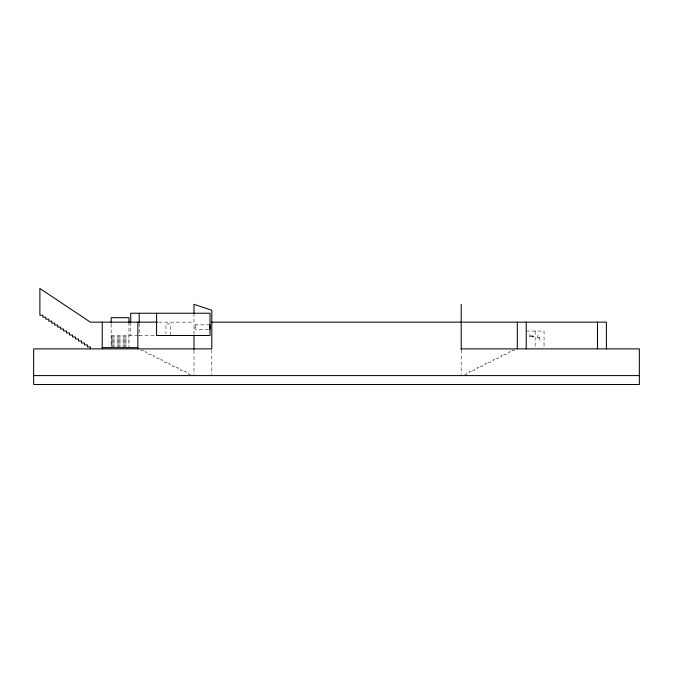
<?xml version="1.0" encoding="UTF-8"?>
<svg xmlns="http://www.w3.org/2000/svg" width="673" height="673" viewBox="0 0 673 673"><rect width="100%" height="100%" fill="white"/><g stroke="black" fill="none" stroke-linecap="round" stroke-linejoin="round"><path stroke-width="0.5" stroke-dasharray="3.37 2.52" d="M539.426 340.361L539.578 336.996L540.31 337.947L539.485 338.073M536.97 338.267L537.677 335.802L538.72 335.709L538.173 336.803L537.357 336.71M532.696 336.853C531.384 332.395 532.41 341.194 532.629 334.54M529.239 336.904L530.072 336.231L529.643 334.784L530.097 334.405M533.714 336.693L533.327 336.206L533.756 336.853M158.651 322.148L193.984 322.148M209.909 324.823L194.985 324.823L194.985 329.274L209.909 329.274M526.227 331.057L544.045 331.057L544.045 347.823M111.146 335.507L138.259 335.507M139.084 335.507L155.774 335.507M111.146 336.727L128.955 336.727M111.146 337.939L128.955 337.939M111.146 339.158L128.955 339.158M111.146 340.37L128.955 340.37M111.146 341.581L128.955 341.581M111.146 342.801L128.955 342.801M111.146 344.012L128.955 344.012M111.146 345.224L128.955 345.224M111.146 346.444L128.955 346.444M140.539 350.204L143.214 350.204L143.214 351.542L145.881 351.542L145.881 352.879L148.556 352.879L148.556 354.217L151.223 354.217L151.223 355.554L153.898 355.554L153.898 356.892L156.573 356.892L156.573 358.221L159.24 358.221L159.24 359.559L161.915 359.559L161.915 360.896L164.591 360.896L164.591 362.234L167.257 362.234L167.257 363.571L169.933 363.571L169.933 364.901L172.608 364.901L172.608 366.238L175.274 366.238L175.274 367.576L177.95 367.576L177.95 368.913L180.625 368.913L180.625 370.251L183.292 370.251L183.292 371.589L185.967 371.589L185.967 372.918L188.642 372.918L188.642 374.255L191.309 374.255M514.643 350.204L511.976 350.204L511.976 351.542L509.301 351.542L509.301 352.879L506.634 352.879L506.634 354.217L503.959 354.217L503.959 355.554L501.284 355.554L501.284 356.892L498.617 356.892L498.617 358.221L495.942 358.221L495.942 359.559L493.267 359.559L493.267 360.896L490.6 360.896L490.6 362.234L487.925 362.234L487.925 363.571L485.25 363.571L485.25 364.901L482.583 364.901L482.583 366.238L479.908 366.238L479.908 367.576L477.233 367.576L477.233 368.913L474.566 368.913L474.566 370.251L471.891 370.251L471.891 371.589L469.216 371.589L469.216 372.918L466.549 372.918L466.549 374.255L463.874 374.255M535.136 331.057L535.136 347.823M461.207 349.901L461.207 374.567M211.793 349.901L211.793 374.567M195.868 324.823L195.868 329.274M193.984 313.239L193.984 335.507M193.984 350.44L193.984 374.541M170.378 335.507L170.378 323.932L165.928 323.932L165.928 333.732M139.202 323.368L139.202 335.507M130.739 322.148L130.739 335.507M128.955 322.148L128.955 346.637M111.146 323.982L111.146 346.637M530.576 335.987C531.115 338.292 531.796 334.489 530.576 335.987M539.132 338.006L538.442 337.543L539.132 338.006"/><path stroke-width="1.01" d="M157.608 322.148L90.359 322.148L39.884 288.498L39.884 315.225L42.853 315.225L42.853 317.202L45.823 317.202L45.823 319.179L48.793 319.179L48.793 321.156L51.762 321.156L51.762 323.141L54.732 323.141L54.732 325.118L57.701 325.118L57.701 327.095L60.671 327.095L60.671 329.08L63.641 329.08L63.641 331.057L66.61 331.057L66.61 333.034L69.58 333.034L69.58 335.019L72.549 335.019L72.549 336.996L75.511 336.996L75.511 338.973L78.48 338.973L78.48 340.95L81.45 340.95L81.45 342.936L84.419 342.936L84.419 344.913L87.389 344.913L87.389 346.889L90.359 346.889L90.359 348.875M211.793 322.148L606.39 322.148L606.39 348.875M102.237 347.655L137.864 347.655M461.207 348.875L639.35 348.875L639.35 384.502L33.65 384.502L33.65 348.875L211.793 348.875L211.793 310.27L193.984 304.331L193.984 313.769M33.65 375.593L639.35 375.593M597.489 322.148L597.489 348.875M526.227 322.148L526.227 348.875M517.318 322.148L517.318 348.875M461.207 304.331L461.207 349.396M209.909 324.823L209.909 329.274M193.984 335.768L193.984 349.396M156.573 313.239L156.573 335.507L210.018 335.507L210.018 313.239L130.739 313.239L130.739 322.35M139.202 313.239L139.202 322.35M137.864 322.148L137.864 348.875M128.955 322.939L128.955 317.698L111.146 317.698L111.146 322.939M102.237 322.148L102.237 348.875"/></g></svg>
